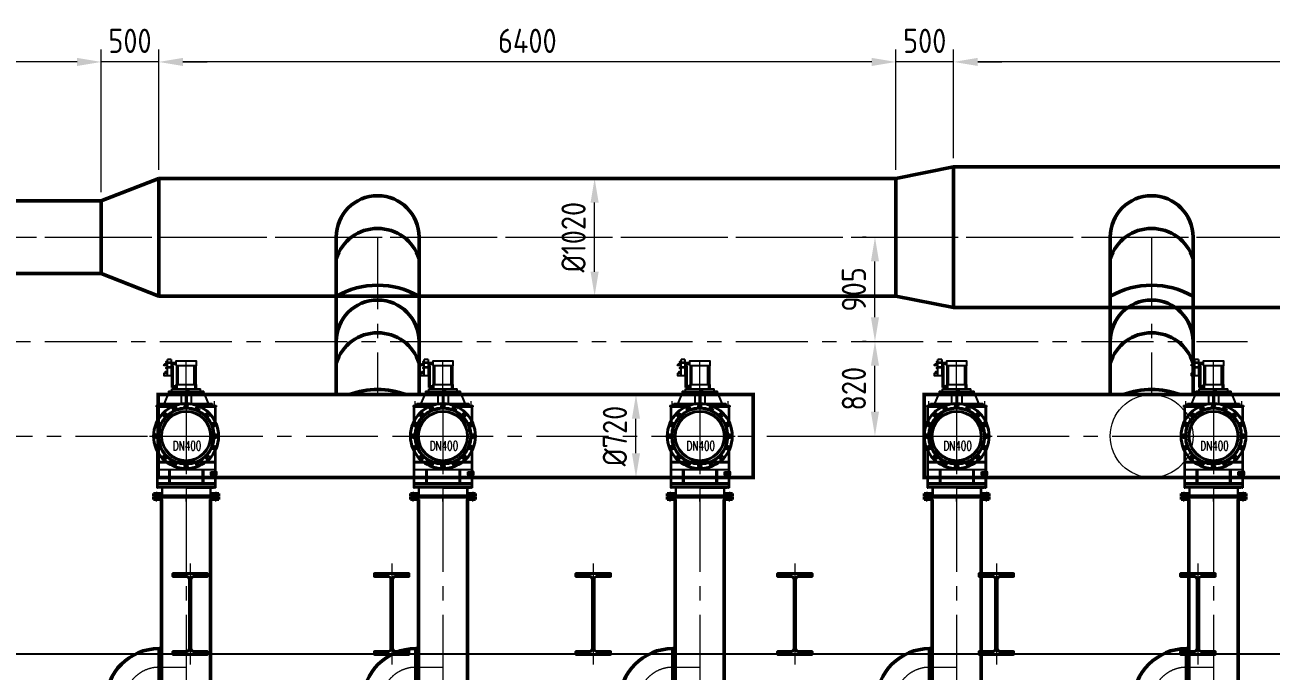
# Model space of a CAD drawing. Header units: millimetres. Extents: x 188205 to 604756, y -401673 to 15123.
# Drawn here: x 352602 to 363421, y -206257 to -200652 of the extents above; entities that cross this region are included whole.
import ezdxf

# ---------------------------------------------------------------- set-up
doc = ezdxf.new("R2010")
doc.units = ezdxf.units.MM
doc.header["$LTSCALE"] = 500
for name, pattern in [('CENTER', [2, 1.25, -0.25, 0.25, -0.25]), ('CONTINOUS', [0]), ('DASHEDX2', [38.1, 25.4, -12.7])]:
    doc.linetypes.add(name, pattern=pattern)
doc.layers.add('dim', color=7, linetype='Continuous')
for name, color, linetype, lineweight in [('gas', 2, 'Continuous', 50), ('POU', 4, 'Continuous', 20), ('SHI', 7, 'Continuous', 40), ('WEN', 3, 'Continuous', 20), ('ZHONG', 1, 'CENTER', 20), ('中心线', 1, 'CENTER', 18), ('尺寸', 4, 'Continuous', 18), ('虚线', 3, 'DASHEDX2', 25)]:
    doc.layers.add(name, color=color, linetype=linetype, lineweight=lineweight)
doc.styles.add('ACC', font='simplex.shx', dxfattribs={"width": 0.75, "bigfont": 'hztxt.shx'})
doc.styles.add('GB', font='gbenor.shx', dxfattribs={"bigfont": 'gbcbig.shx'})
doc.dimstyles.new('ISO-60', dxfattribs={"dimscale": 60, "dimtxt": 3.5, "dimasz": 3.5, "dimexe": 1.8, "dimexo": 1.25, "dimgap": 1.3, "dimtad": 1, "dimrnd": 1, "dimdsep": 46, "dimtxsty": 'GB', "dimcen": 0, "dimclrd": 3, "dimclre": 3, "dimclrt": 256, "dimadec": 0, "dimazin": 0, "dimtfac": 1, "dimtix": 1, "dimtmove": 0, "dimatfit": 3, "dimldrblk": 'DOTSMALL', "dimfxl": 0, "dimlwd": 20, "dimlwe": 20, "dimarcsym": 0})
pattern_1 = [(315, (-8383.129, 8656.28), (-2.245064, -2.245064), [])]
pattern_2 = [(45, (-8383.129, -9706.2963), (-2.245064, 2.245064), [])]

# ---------------------------------------------------------------- blocks, each defined once
blk = doc.blocks.new('gas-master-2')
at = {"layer": 'gas'}
for p, q in [((1070, 510), (1570, 610)), ((1570, 610), (18821, 610)), ((1570, -610), (1570, 610)), ((1570, 610), (1570, -610)), ((-5830, 315), (-5330, 510)), ((-5330, 510), (1070, 510)), ((-5330, 510), (-5330, -510)), ((1070, 510), (1070, -510)), ((-10270, 315), (-5830, 315)), ((-5830, 315), (-5830, -315)), ((-3790, 0), (-3790, -1365)), ((-3070, 0), (-3070, -1365)), ((2930, 0), (2930, -1365)), ((3650, 0), (3650, -1365)), ((-9955, -315), (-5830, -315)), ((-5830, -315), (-5330, -510)), ((-5330, -510), (1070, -510)), ((1070, -510), (1570, -610)), ((1570, -610), (18821, -610)), ((-5335, -1350), (-5335, -2100)), ((-5335, -1365), (-170, -1365)), ((-170, -1350), (-170, -2100)), ((1315, -1350), (1315, -2100)), ((1315, -1365), (6340, -1365)), ((-5335, -2085), (-170, -2085)), ((1315, -2085), (6340, -2085))]:
    blk.add_line(p, q, dxfattribs=at)
for centre, radius, start, end in [((-3430, 0), 360, 0, 180), ((3290, 0), 360, 0, 180), ((-3430, -302), 378, 17.588, 162.412), ((3290, -302), 378, 17.588, 162.412), ((-3430, -1136), 720, 60, 120), ((3290, -1136), 720, 60, 120), ((-3430, -905), 360, 0, 180), ((3290, -905), 360, 0, 180), ((-3430, -1207), 378, 17.588, 162.412), ((3290, -1207), 378, 17.588, 162.412), ((-3430, -2041), 720, 69.8597, 110.1403), ((3290, -2041), 720, 69.8597, 110.1403)]:
    blk.add_arc(centre, radius, start, end, dxfattribs=at)
at = {"layer": 'WEN'}
blk.add_circle((3290, -1725), 360, dxfattribs=at)
at = {"layer": 'ZHONG'}
for p, q in [((-11320, 0), (18821, 0)), ((-11016, 0), (19922, 0)), ((-3430, 0), (-3430, -1365)), ((3290, 0), (3290, -1365)), ((-11320, -905), (4121, -905)), ((-11052, -1725), (6880, -1725))]:
    blk.add_line(p, q, dxfattribs=at)
blk = doc.blocks.new('*D321')
at = {"layer": 'Defpoints', "color": 0}
for p in [(357510, -201983), (357548, -201983), (357510, -203003)]:
    blk.add_point(p, dxfattribs=at)
at = {"layer": 'WEN', "color": 3, "lineweight": 20}
for p, q in [((357585, -201983), (357656, -201983)), ((357548, -202793), (357548, -202193)), ((357585, -203003), (357656, -203003))]:
    blk.add_line(p, q, dxfattribs=at)
at = {"layer": 'WEN', "color": 3}
for points in [[(357513, -202193), (357583, -202193), (357548, -201983)], [(357513, -202793), (357583, -202793), (357548, -203003)]]:
    blk.add_solid(points, dxfattribs=at)
at = {"layer": 'WEN', "insert": (357365, -202493), "char_height": 210, "attachment_point": 5, "rotation": 90, "style": 'GB'}
blk.add_mtext('%%c1020', dxfattribs=at)
blk = doc.blocks.new('_DotSmall')
at = {"color": 0, "linetype": 'ByBlock', "const_width": 0.5}
blk.add_lwpolyline([(-0.0625, 0, 1), (0.0625, 0, 1)], format="xyb", close=True, dxfattribs=at)
blk = doc.blocks.new('*D449')
at = {"layer": 'Defpoints', "color": 0}
for p in [(357907, -203858), (357997, -203858), (357997, -204578)]:
    blk.add_point(p, dxfattribs=at)
at = {"layer": 'WEN', "color": 3, "lineweight": 20}
for p, q in [((357922, -203858), (357799, -203858)), ((357907, -204368), (357907, -204068)), ((357922, -204578), (357799, -204578))]:
    blk.add_line(p, q, dxfattribs=at)
at = {"layer": 'WEN', "color": 3}
for points in [[(357872, -204068), (357942, -204068), (357907, -203858)], [(357872, -204368), (357942, -204368), (357907, -204578)]]:
    blk.add_solid(points, dxfattribs=at)
at = {"layer": 'WEN', "insert": (357724, -204218), "char_height": 210, "attachment_point": 5, "rotation": 90, "style": 'GB'}
blk.add_mtext('%%c720', dxfattribs=at)
blk = doc.blocks.new('*D451')
at = {"layer": 'Defpoints', "color": 0}
for p in [(359982, -203398), (359982, -203398), (359436, -204218)]:
    blk.add_point(p, dxfattribs=at)
at = {"layer": 'WEN', "color": 3, "lineweight": 20}
for p, q in [((359907, -203398), (359874, -203398)), ((359982, -204008), (359982, -203608)), ((359511, -204218), (360090, -204218))]:
    blk.add_line(p, q, dxfattribs=at)
at = {"layer": 'WEN', "color": 3}
for points in [[(359947, -203608), (360017, -203608), (359982, -203398)], [(359947, -204008), (360017, -204008), (359982, -204218)]]:
    blk.add_solid(points, dxfattribs=at)
at = {"layer": 'WEN', "insert": (359799, -203808), "char_height": 210, "attachment_point": 5, "rotation": 90, "style": 'GB'}
blk.add_mtext('820', dxfattribs=at)
blk = doc.blocks.new('*D452')
at = {"layer": 'Defpoints', "color": 0}
for p in [(359982, -202493), (359982, -202493), (359982, -203398)]:
    blk.add_point(p, dxfattribs=at)
at = {"layer": 'WEN', "color": 3, "lineweight": 20}
for p, q in [((359907, -202493), (359874, -202493)), ((359982, -203188), (359982, -202703)), ((359907, -203398), (359874, -203398))]:
    blk.add_line(p, q, dxfattribs=at)
at = {"layer": 'WEN', "color": 3}
for points in [[(359947, -202703), (360017, -202703), (359982, -202493)], [(359947, -203188), (360017, -203188), (359982, -203398)]]:
    blk.add_solid(points, dxfattribs=at)
at = {"layer": 'WEN', "insert": (359799, -202946), "char_height": 210, "attachment_point": 5, "rotation": 90, "style": 'GB'}
blk.add_mtext('905', dxfattribs=at)
blk = doc.blocks.new('dl')
at = {"layer": 'SHI'}
blk.add_lwpolyline([(168936, 74025), (169086, 74025), (169086, 74049), (168970, 74049, -0.414214), (168942, 74077), (168942, 74673, -0.414214), (168970, 74701), (169086, 74701), (169086, 74725), (168936, 74725), (168786, 74725), (168786, 74701), (168901, 74701, -0.414214), (168929, 74673), (168929, 74077, -0.414214), (168901, 74049), (168786, 74049), (168786, 74025)], format="xyb", close=True, dxfattribs=at)
at = {"layer": 'ZHONG'}
blk.add_line((168936, 74813), (168936, 73935), dxfattribs=at)
blk = doc.blocks.new('wf-3tf-dn400-c')
at = {"layer": 'POU'}
h = blk.add_hatch(dxfattribs=at)
h.set_pattern_fill('ANSI31', color=256, style=0)
h.set_pattern_definition(pattern_1)
h.paths.add_polyline_path([(-244, -499), (-214, -499), (-214, -525), (-241, -525), (-244, -522), (-244, -522)])
h.paths.add_polyline_path([(-270, -522), (-282, -522), (-282, -499), (-270, -499)])
h = blk.add_hatch(dxfattribs=at)
h.set_pattern_fill('ANSI31', color=256, style=0)
h.set_pattern_definition(pattern_2)
h.paths.add_polyline_path([(-244, -551), (-214, -551), (-214, -525), (-241, -525), (-244, -528), (-244, -528)])
h.paths.add_polyline_path([(-270, -528), (-282, -528), (-282, -551), (-270, -551)])
h = blk.add_hatch(dxfattribs=at)
h.set_pattern_fill('ANSI31', color=256, style=0)
h.set_pattern_definition(pattern_1)
h.paths.add_polyline_path([(245, -522), (244, -522), (241, -525), (214, -525), (214, -499), (245, -499)])
h.paths.add_polyline_path([(271, -499), (283, -499), (283, -522), (271, -522)])
h = blk.add_hatch(dxfattribs=at)
h.set_pattern_fill('ANSI31', color=256, style=0)
h.set_pattern_definition(pattern_2)
h.paths.add_polyline_path([(245, -528), (244, -528), (241, -525), (214, -525), (214, -551), (245, -551)])
h.paths.add_polyline_path([(271, -551), (283, -551), (283, -528), (271, -528)])
at = {"layer": '尺寸'}
h = blk.add_hatch(dxfattribs=at)
h.set_pattern_fill('LINE', color=256, angle=45, style=0)
h.set_pattern_definition([(45, (-124314.4302, -158400.693), (-2.24506403, 2.24506403), [])])
h.paths.add_polyline_path([(215, -311), (215, -329), (222, -329), (222, -323), (222, -322), (225, -322), (225, -323), (265, -323), (265, -311), (265, -304), (255, -304), (255, -311)])
h.paths.add_polyline_path([(255, -361), (255, -368), (265, -368), (265, -361), (265, -350), (225, -350), (225, -351), (222, -351), (222, -348), (222, -344), (215, -344), (215, -361)])
h = blk.add_hatch(color=256, dxfattribs=at)
h.paths.add_polyline_path([(225, -324), (222, -324), (222, -328), (225, -328)])
h.paths.add_polyline_path([(225, -344), (222, -344), (222, -348), (225, -348)])
for p, q in [((-162, 523), (-162, 665)), ((-129, 665), (-162, 665)), ((-129, 665), (-129, 523)), ((-162, 623), (-187, 623)), ((-162, 611), (-187, 611)), ((-129, 643), (-129, 523)), ((-129, 637), (-89, 637)), ((-129, 625), (-89, 625)), ((-111, 609), (-129, 609)), ((-123, 597), (-129, 597)), ((-123, 422), (-123, 597)), ((-111, 434), (-111, 609)), ((-84, 612), (-84, 447)), ((-80, 447), (-80, 612)), ((-70, 447), (-70, 612)), ((70, 447), (70, 612)), ((80, 447), (80, 612)), ((84, 612), (84, 447)), ((-129, 523), (-162, 523)), ((-89, 434), (-111, 434)), ((-89, 447), (-89, 409)), ((-89, 447), (89, 447)), ((89, 409), (89, 447)), ((-152, 374), (-191, 282)), ((-152, 389), (-152, 374)), ((-152, 389), (0, 389)), ((-152, 389), (-29, 389)), ((0, 374), (-152, 374)), ((-124, 409), (124, 409)), ((-124, 389), (-124, 409)), ((-89, 422), (-123, 422)), ((-89, 389), (89, 389)), ((-44, 373), (-44, 282)), ((-28, 389), (0, 389)), ((-5, 374), (-5, 282)), ((0, 389), (153, 389)), ((29, 389), (0, 389)), ((0, 374), (153, 374)), ((5, 374), (5, 282)), ((44, 373), (44, 282)), ((124, 389), (124, 409)), ((153, 374), (153, 389)), ((153, 374), (191, 282)), ((-260, 265), (-98, 265)), ((-260, 265), (-260, 253)), ((-260, 253), (-126, 253)), ((-258, 265), (-98, 265)), ((-258, 253), (-126, 253)), ((-255, 253), (-255, 122)), ((-249, 253), (-249, 133)), ((-228, 265), (-228, 253)), ((-226, 282), (-17, 282)), ((-226, 270), (-226, 282)), ((-226, 270), (-83, 270)), ((-226, 270), (-83, 270)), ((-226, 270), (-226, 265)), ((17, 282), (226, 282)), ((83, 270), (226, 270)), ((83, 270), (226, 270)), ((98, 265), (233, 265)), ((98, 265), (237, 265)), ((255, 253), (126, 253)), ((126, 253), (237, 253)), ((226, 282), (226, 270)), ((226, 270), (226, 265)), ((228, 265), (228, 253)), ((233, 265), (260, 265)), ((237, 253), (234, 253)), ((237, 253), (240, 253)), ((249, 253), (249, 134)), ((255, 253), (255, 122)), ((255, 253), (260, 253)), ((260, 265), (260, 253)), ((-255, -122), (-255, -450)), ((-249, -133), (-249, -450)), ((249, -134), (249, -311)), ((255, -122), (255, -304)), ((-249, -290), (249, -290)), ((-150, -290), (-150, -410)), ((-140, -290), (-140, -410)), ((140, -290), (140, -410)), ((150, -290), (150, -410)), ((215, -336), (215, -311)), ((215, -311), (255, -311)), ((222, -322), (225, -322)), ((222, -324), (222, -322)), ((222, -336), (222, -323)), ((225, -324), (222, -324)), ((225, -322), (225, -336)), ((225, -324), (265, -324)), ((265, -304), (255, -304)), ((255, -304), (255, -311)), ((265, -311), (265, -304)), ((265, -311), (265, -336)), ((255, -410), (-255, -410)), ((255, -420), (-255, -420)), ((215, -329), (222, -329)), ((215, -336), (215, -361)), ((215, -344), (222, -344)), ((215, -361), (255, -361)), ((222, -328), (225, -328)), ((222, -336), (222, -350)), ((222, -344), (225, -344)), ((222, -348), (222, -351)), ((225, -348), (222, -348)), ((222, -351), (225, -351)), ((225, -351), (225, -336)), ((225, -348), (265, -348)), ((249, -361), (249, -450)), ((255, -368), (255, -361)), ((255, -368), (255, -450)), ((265, -368), (255, -368)), ((265, -361), (265, -336)), ((265, -361), (265, -368)), ((-255, -450), (-249, -450)), ((249, -440), (-249, -440)), ((249, -450), (-249, -450)), ((0, -450), (-239, -450)), ((-212, -450), (-212, -515)), ((212, -515), (-212, -515)), ((212, -535), (-212, -535)), ((-208, -450), (-208, -515)), ((0, -450), (238, -450)), ((208, -450), (208, -515)), ((212, -450), (212, -515)), ((249, -450), (255, -450))]:
    blk.add_line(p, q)
for points in [[(-89, 612), (89, 612), (89, 650), (-89, 650)], [(-173, 546), (-180, 546), (-180, 559), (-173, 559)], [(-162, 646), (-176, 645), (-176, 641), (-162, 639)], [(-162, 594), (-176, 593), (-176, 589), (-162, 587)]]:
    blk.add_lwpolyline(points, close=True)
blk.add_lwpolyline([(-162, 523), (-191, 523), (-191, 546), (-162, 546)])
blk.add_circle((-187, 617), 6)
at = {"layer": 'SHI'}
for p, q in [((-282, -499), (-213, -499)), ((-282, -499), (-282, -522)), ((-282, -522), (-244, -522)), ((-282, -528), (-244, -528)), ((-282, -551), (-282, -528)), ((-270, -499), (-270, -522)), ((-270, -551), (-270, -528)), ((-244, -499), (-244, -522)), ((-241, -525), (-244, -522)), ((-241, -525), (-244, -528)), ((-244, -551), (-244, -528)), ((-241, -525), (241, -525)), ((-241, -525), (241, -525)), ((-214, -499), (-214, -525)), ((-214, -551), (-214, -525)), ((213, -499), (283, -499)), ((214, -499), (214, -525)), ((214, -551), (214, -525)), ((241, -525), (244, -522)), ((241, -525), (244, -528)), ((244, -522), (283, -522)), ((244, -528), (283, -528)), ((245, -499), (245, -522)), ((245, -551), (245, -528)), ((271, -499), (271, -522)), ((271, -551), (271, -528)), ((283, -499), (283, -522)), ((283, -551), (283, -528)), ((-282, -551), (-213, -551)), ((213, -551), (283, -551))]:
    blk.add_line(p, q, dxfattribs=at)
for centre, radius in [((0, 0), 282), ((0, 0), 244), ((0, 0), 241), ((-99, 238), 13), ((0, 258), 13), ((99, 238), 13), ((-238, 99), 13), ((0, 0), 214), ((-182, 182), 13), ((182, 182), 13), ((238, 99), 13), ((-258, 0), 13), ((258, 0), 13), ((-238, -99), 13), ((238, -99), 13), ((-182, -182), 13), ((182, -182), 13), ((-99, -238), 13), ((0, -258), 13), ((99, -238), 13)]:
    blk.add_circle(centre, radius, dxfattribs=at)
at = {"layer": 'ZHONG'}
for p, q in [((-82, 245), (-115, 231)), ((-106, 255), (-91, 220)), ((17, 258), (-18, 258)), ((0, 308), (0, -317)), ((115, 231), (82, 245)), ((106, 255), (91, 220)), ((-231, 115), (-245, 82)), ((-195, 195), (-169, 169)), ((-170, 194), (-194, 170)), ((195, 195), (169, 169)), ((194, 170), (170, 194)), ((245, 82), (231, 115)), ((-317, 0), (320, 0)), ((-258, 17), (-258, -18)), ((-255, 106), (-220, 91)), ((255, 106), (220, 91)), ((258, -17), (258, 18)), ((-255, -106), (-220, -91)), ((-245, -82), (-231, -115)), ((255, -106), (220, -91)), ((231, -115), (245, -82)), ((-195, -195), (-169, -169)), ((-194, -170), (-170, -194)), ((195, -195), (169, -169)), ((170, -194), (194, -170)), ((-115, -231), (-82, -245)), ((-106, -255), (-91, -220)), ((-17, -258), (18, -258)), ((82, -245), (115, -231)), ((106, -255), (91, -220)), ((-258, -483), (-258, -535)), ((-258, -567), (-258, -515)), ((0, -483), (0, -535)), ((0, -567), (0, -515)), ((258, -483), (258, -535)), ((258, -567), (258, -515))]:
    blk.add_line(p, q, dxfattribs=at)
at = {"layer": '中心线'}
for p, q in [((0, 409), (0, 650)), ((-162, 643), (-179, 643)), ((-162, 591), (-179, 591)), ((-162, 643), (-129, 643)), ((-162, 631), (-129, 631)), ((-162, 603), (-129, 603)), ((-162, 591), (-129, 591)), ((-129, 631), (-89, 631)), ((-117, 603), (-129, 603)), ((-117, 428), (-117, 603)), ((-75, 409), (-75, 612)), ((75, 409), (75, 612)), ((0, 275), (0, 528)), ((-89, 428), (-117, 428)), ((-243, 303), (-243, 253)), ((0, 295), (0, -721)), ((243, 303), (243, 253)), ((243, 303), (243, 253)), ((215, -336), (265, -336))]:
    blk.add_line(p, q, dxfattribs=at)
at = {"layer": '尺寸'}
for p, q in [((-194, 617), (-162, 617)), ((-162, 617), (-187, 617)), ((225, -323), (265, -323)), ((225, -350), (265, -350))]:
    blk.add_line(p, q, dxfattribs=at)
at = {"layer": '虚线'}
for p, q in [((249, -223), (-249, -223)), ((249, -233), (-249, -233))]:
    blk.add_line(p, q, dxfattribs=at)
at = {"layer": 'dim', "style": 'ACC', "width": 0.7}
blk.add_text('DN400', height=80, dxfattribs=at).set_placement((-115, -124))
blk = doc.blocks.new('蝶阀-DN300')
at = {"linetype": 'CONTINOUS'}
for p, q in [((-220, 226), (220, 226)), ((-220, 226), (-220, 178)), ((220, 226), (220, 178)), ((-220, 202), (220, 202)), ((-220, 178), (220, 178)), ((-162, 178), (-162, 48)), ((-162, 178), (162, 48)), ((162, 178), (162, 48)), ((-220, 48), (220, 48)), ((-220, 48), (-220, 0)), ((-220, 24), (220, 24)), ((-220, 0), (220, 0)), ((220, 48), (220, 0))]:
    blk.add_line(p, q, dxfattribs=at)
at = {"layer": '中心线', "ltscale": 0.04}
for p, q in [((-198, 239), (-198, 164)), ((198, 239), (198, 164)), ((-198, -13), (-198, 62)), ((198, -13), (198, 62))]:
    blk.add_line(p, q, dxfattribs=at)
at = {"layer": '中心线', "ltscale": 0.1}
blk.add_line((0, 258), (0, -52), dxfattribs=at)
blk = doc.blocks.new('波纹管-DN300')
at = {"linetype": 'CONTINOUS'}
for p, q in [((162, 228), (-163, 228)), ((-163, 228), (-163, 204)), ((162, 228), (162, 204)), ((-163, 23), (-163, 0)), ((162, 0), (-163, 0)), ((162, 23), (162, 0))]:
    blk.add_line(p, q, dxfattribs=at)
at = {"ltscale": 0.5}
for p, q in [((-166, 204), (0, 204)), ((-166, 168), (0, 168)), ((-166, 132), (0, 132)), ((166, 204), (0, 204)), ((166, 168), (0, 168)), ((166, 132), (0, 132)), ((-166, 96), (0, 96)), ((-166, 60), (0, 60)), ((-166, 23), (0, 23)), ((166, 96), (0, 96)), ((166, 60), (0, 60)), ((166, 23), (0, 23))]:
    blk.add_line(p, q, dxfattribs=at)
for centre, major_axis, start_param, end_param in [((-166, 186), (-0.4, 18.1), -0.023739, 3.117854), ((-166, 114), (-0.4, 18.1), -0.023739, 3.117854), ((-166, 150), (-0.2, 18.1), 3.129948, 6.271541), ((166, 150), (-0.4, 18.1), -0.023739, 3.117854), ((166, 186), (-0.2, 18.1), 3.129948, 6.271541), ((166, 114), (-0.2, 18.1), 3.129948, 6.271541), ((-166, 42), (-0.4, 18.1), -0.023739, 3.117854), ((-166, 78), (0.5, 18.1), 3.166909, 6.308502), ((166, 78), (0.6, 18.1), 0.034016, 3.175609), ((166, 42), (-0.2, 18.1), 3.129948, 6.271541)]:
    blk.add_ellipse(centre, major_axis=major_axis, ratio=1, start_param=start_param, end_param=end_param, dxfattribs=at)
at = {"layer": 'ZHONG', "linetype": 'CONTINOUS'}
blk.add_line((0, -31), (0, 254), dxfattribs=at)
blk = doc.blocks.new('gas-b2')
for p, q in [((857, 1454), (857, 575)), ((1283, 1454), (1283, 575)), ((857, 575), (857, -262)), ((1283, 575), (1283, -262)), ((835, 163), (835, -162)), ((835, 163), (857, 163)), ((835, -162), (857, -162)), ((373, -300), (373, -512)), ((373, -300), (698, -300)), ((698, -300), (698, -512)), ((1283, -262), (857, -262)), ((908, -412), (857, -262)), ((1233, -412), (1283, -262)), ((908, -412), (908, -512)), ((1233, -412), (908, -412)), ((1233, -412), (1233, -512)), ((908, -738), (908, -2335)), ((1233, -738), (1233, -2335))]:
    blk.add_line(p, q)
for radius in [462, 138]:
    blk.add_arc((835, -300), radius, 90, 180)
at = {"layer": 'ZHONG', "linetype": 'CENTER'}
for p, q in [((1070, 1454), (1070, -2562)), ((535, -300), (535, -1049))]:
    blk.add_line(p, q, dxfattribs=at)
at = {"layer": 'ZHONG'}
blk.add_line((835, 0), (1070, 0), dxfattribs=at)
blk.add_arc((835, -300), 300, 90, 180, dxfattribs=at)
for name, p in [('蝶阀-DN300', (535, -738)), ('波纹管-DN300', (1070, -2562))]:
    blk.add_blockref(name, p)
at = {"xscale": -1}
blk.add_blockref('蝶阀-DN300', (1070, -738), dxfattribs=at)
blk = doc.blocks.new('*D639')
at = {"layer": 'Defpoints', "color": 0}
for p in [(360664, -200973), (360664, -201883), (377915, -201883)]:
    blk.add_point(p, dxfattribs=at)
at = {"layer": 'WEN', "color": 3, "lineweight": 20}
for p, q in [((360664, -201808), (360664, -200865)), ((377915, -201808), (377915, -200865)), ((377705, -200973), (360874, -200973))]:
    blk.add_line(p, q, dxfattribs=at)
at = {"layer": 'WEN', "color": 3}
for points in [[(360874, -200938), (360874, -201008), (360664, -200973)], [(377705, -200938), (377705, -201008), (377915, -200973)]]:
    blk.add_solid(points, dxfattribs=at)
at = {"layer": 'WEN', "insert": (369289, -200790), "char_height": 210, "attachment_point": 5, "style": 'GB'}
blk.add_mtext('17251', dxfattribs=at)
blk = doc.blocks.new('*D640')
at = {"layer": 'Defpoints', "color": 0}
for p in [(360164, -200973), (360664, -201883), (360164, -201983)]:
    blk.add_point(p, dxfattribs=at)
at = {"layer": 'WEN', "color": 3, "lineweight": 20}
for p, q in [((360164, -201908), (360164, -200865)), ((360664, -201808), (360664, -200865)), ((359954, -200973), (359744, -200973)), ((360664, -200973), (360164, -200973)), ((360874, -200973), (361084, -200973))]:
    blk.add_line(p, q, dxfattribs=at)
at = {"layer": 'WEN', "color": 3}
for points in [[(359954, -200938), (359954, -201008), (360164, -200973)], [(360874, -200938), (360874, -201008), (360664, -200973)]]:
    blk.add_solid(points, dxfattribs=at)
at = {"layer": 'WEN', "insert": (360414, -200790), "char_height": 210, "attachment_point": 5, "style": 'GB'}
blk.add_mtext('500', dxfattribs=at)
blk = doc.blocks.new('*D641')
at = {"layer": 'Defpoints', "color": 0}
for p in [(353764, -200973), (353764, -201983), (360164, -201983)]:
    blk.add_point(p, dxfattribs=at)
at = {"layer": 'WEN', "color": 3, "lineweight": 20}
for p, q in [((353764, -201908), (353764, -200865)), ((360164, -201908), (360164, -200865)), ((359954, -200973), (353974, -200973))]:
    blk.add_line(p, q, dxfattribs=at)
at = {"layer": 'WEN', "color": 3}
for points in [[(353974, -200938), (353974, -201008), (353764, -200973)], [(359954, -200938), (359954, -201008), (360164, -200973)]]:
    blk.add_solid(points, dxfattribs=at)
at = {"layer": 'WEN', "insert": (356964, -200790), "char_height": 210, "attachment_point": 5, "style": 'GB'}
blk.add_mtext('6400', dxfattribs=at)
blk = doc.blocks.new('*D642')
at = {"layer": 'Defpoints', "color": 0}
for p in [(353264, -200973), (353764, -201983), (353264, -202178)]:
    blk.add_point(p, dxfattribs=at)
at = {"layer": 'WEN', "color": 3, "lineweight": 20}
for p, q in [((353264, -202103), (353264, -200865)), ((353764, -201908), (353764, -200865)), ((353054, -200973), (352844, -200973)), ((353764, -200973), (353264, -200973)), ((353974, -200973), (354184, -200973))]:
    blk.add_line(p, q, dxfattribs=at)
at = {"layer": 'WEN', "color": 3}
for points in [[(353054, -200938), (353054, -201008), (353264, -200973)], [(353974, -200938), (353974, -201008), (353764, -200973)]]:
    blk.add_solid(points, dxfattribs=at)
at = {"layer": 'WEN', "insert": (353514, -200790), "char_height": 210, "attachment_point": 5, "style": 'GB'}
blk.add_mtext('500', dxfattribs=at)
blk = doc.blocks.new('*D643')
at = {"layer": 'Defpoints', "color": 0}
for p in [(348824, -200973), (353264, -202178), (348824, -202493)]:
    blk.add_point(p, dxfattribs=at)
at = {"layer": 'WEN', "color": 3, "lineweight": 20}
for p, q in [((348824, -202418), (348824, -200865)), ((353264, -202103), (353264, -200865)), ((353054, -200973), (349034, -200973))]:
    blk.add_line(p, q, dxfattribs=at)
at = {"layer": 'WEN', "color": 3}
for points in [[(349034, -200938), (349034, -201008), (348824, -200973)], [(353054, -200938), (353054, -201008), (353264, -200973)]]:
    blk.add_solid(points, dxfattribs=at)
at = {"layer": 'WEN', "insert": (351044, -200790), "char_height": 210, "attachment_point": 5, "style": 'GB'}
blk.add_mtext('4440', dxfattribs=at)

msp = doc.modelspace()

# ---------------------------------------------------------------- linework, layer by layer
at = {"linetype": 'Continuous'}
msp.add_line((368667.215, -206111.413), (346602.215, -206111.413), dxfattribs=at)

# ---------------------------------------------------------------- block references
for p in [(354001.212, -204218.413), (356231.212, -204218.413), (358461.212, -204218.413), (360691.212, -204218.413), (362921.212, -204218.413)]:
    msp.add_blockref('wf-3tf-dn400-c', p)
at = {"xscale": -1}
for p in [(522971.981, -280136.879), (524721.981, -280136.879), (526471.981, -280136.879), (528221.981, -280136.879), (529971.981, -280136.879), (531721.981, -280136.879)]:
    msp.add_blockref('dl', p, dxfattribs=at)
at = {"layer": 'gas'}
for p in [(352931.212, -206223.974), (355161.212, -206223.974), (357391.212, -206223.974), (359621.212, -206223.974), (361851.212, -206223.974)]:
    msp.add_blockref('gas-b2', p, dxfattribs=at)
at = {"layer": 'WEN'}
msp.add_blockref('gas-master-2', (359094.204, -202493.413), dxfattribs=at)

# ---------------------------------------------------------------- dimensions: what is measured, and where the dimension line sits
for base, p1, p2, picture, middle in [((348824.226, -200972.89), (353264.214, -202178.413), (348824.226, -202493.413), '*D643', (351044.22, -200789.89)), ((353264.214, -200972.89), (353764.214, -201983.413), (353264.214, -202178.413), '*D642', (353514.214, -200789.89)), ((353764.214, -200972.89), (360164.204, -201983.413), (353764.214, -201983.413), '*D641', (356964.209, -200789.89)), ((360164.204, -200972.89), (360664.204, -201883.413), (360164.204, -201983.413), '*D640', (360414.204, -200789.89))]:
    dim = msp.add_linear_dim(base=base, p1=p1, p2=p2, dimstyle='ISO-60', override={"dimtmove": 1}, dxfattribs=at)
    dim.commit()
    dim.dimension.update_dxf_attribs({"geometry": picture, "text_midpoint": middle})
dim = msp.add_linear_dim(base=(360664.204, -200972.89), p1=(377914.741, -201883.413), p2=(360664.204, -201883.413), dimstyle='ISO-60', dxfattribs=at)
dim.commit()
dim.dimension.update_dxf_attribs({"geometry": '*D639', "text_midpoint": (369289.472, -200789.89)})
for base, p1, p2, override, picture, middle in [((357547.511, -201983.413), (357510.05, -203003.413), (357510.05, -201983.413), {"dimpost": '%%c<>'}, '*D321', (357364.511, -202493.413)), ((359982.472, -202493.413), (359982.472, -203398.413), (359982.472, -202493.413), {"dimtmove": 1}, '*D452', (359799.472, -202945.913)), ((359982.472, -203398.413), (359436.215, -204218.413), (359982.472, -203398.413), {"dimtmove": 1}, '*D451', (359799.472, -203808.413)), ((357906.534, -203858.413), (357996.571, -204578.413), (357996.571, -203858.413), {"dimpost": '%%c<>'}, '*D449', (357723.534, -204218.413))]:
    dim = msp.add_linear_dim(base=base, p1=p1, p2=p2, angle=90, dimstyle='ISO-60', override=override, dxfattribs=at)
    dim.commit()
    dim.dimension.update_dxf_attribs({"geometry": picture, "text_midpoint": middle})

doc.saveas('drawing.dxf')
